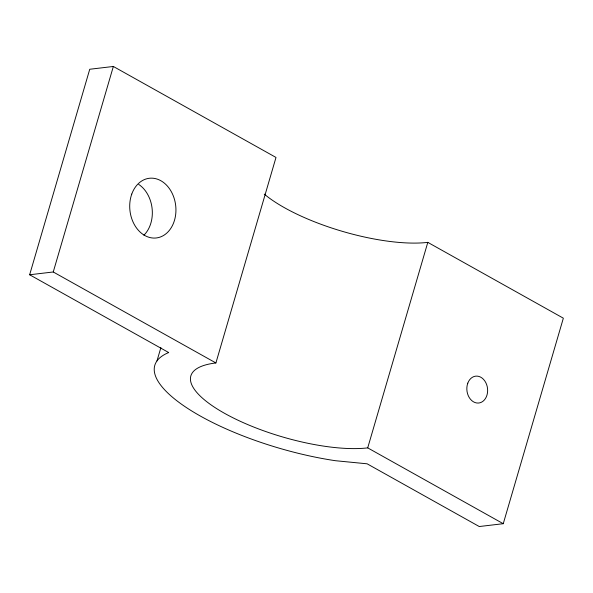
<?xml version="1.0" encoding="UTF-8"?>
<svg xmlns="http://www.w3.org/2000/svg" width="593" height="593" viewBox="0 0 593 593"><rect width="100%" height="100%" fill="white"/><g stroke="black" fill="none" stroke-linecap="round" stroke-linejoin="round"><path stroke-width="0.89" d="M503.257 523.701L479.255 526.532L367.126 463.808L335.423 460.709A142.75 44.586 16.3 0 1 187.944 408.577A142.75 44.586 16.3 0 1 168.701 352.546L29.65 274.767L89.743 69.255L113.352 66.468L275.997 157.449L215.904 362.96A105.183 32.852 16.3 0 0 224.614 413.358A105.183 32.852 16.3 0 0 367.712 447.878L503.257 523.701L563.35 318.189L427.805 242.367A105.183 32.852 16.3 0 1 264.256 194.096M29.65 274.767L53.251 271.979L113.352 66.468M156.997 360.9L160.881 347.617M367.712 447.878L427.805 242.367M53.251 271.979L215.904 362.96M138.732 184.416A30.05 23.008 83.3 0 1 143.914 235.191M467.795 383.16A13.52 10.355 83.3 0 0 478.173 403.062A13.52 10.355 83.3 0 0 485.749 382.529A13.52 10.355 83.3 0 0 467.795 383.16M131.757 194.096A30.05 23.008 83.3 0 0 155.129 238.06A30.05 23.008 83.3 0 0 171.599 192.184A30.05 23.008 83.3 0 0 131.757 194.096"/></g></svg>
